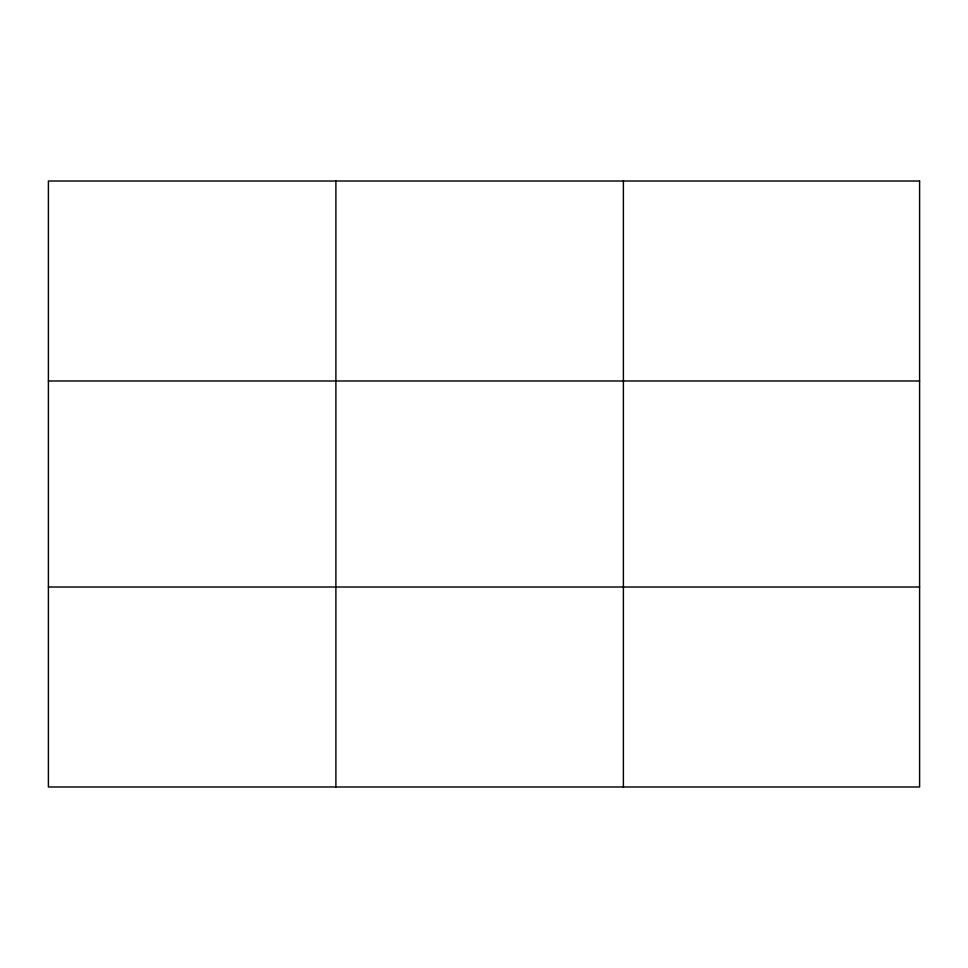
<?xml version="1.0" encoding="UTF-8"?>
<svg xmlns="http://www.w3.org/2000/svg" width="968" height="968" viewBox="0 0 968 968"><rect width="100%" height="100%" fill="white"/><g stroke="black" fill="none" stroke-linecap="round" stroke-linejoin="round"><path stroke-width="1.45" d="M335.896 786.984L335.896 181.016M623.392 786.984L623.392 181.016M48.4 380.981L919.6 380.981M48.4 587.019L919.6 587.019M919.6 181.016L919.6 786.984L48.4 786.984L48.4 181.016L919.6 181.016"/></g></svg>
